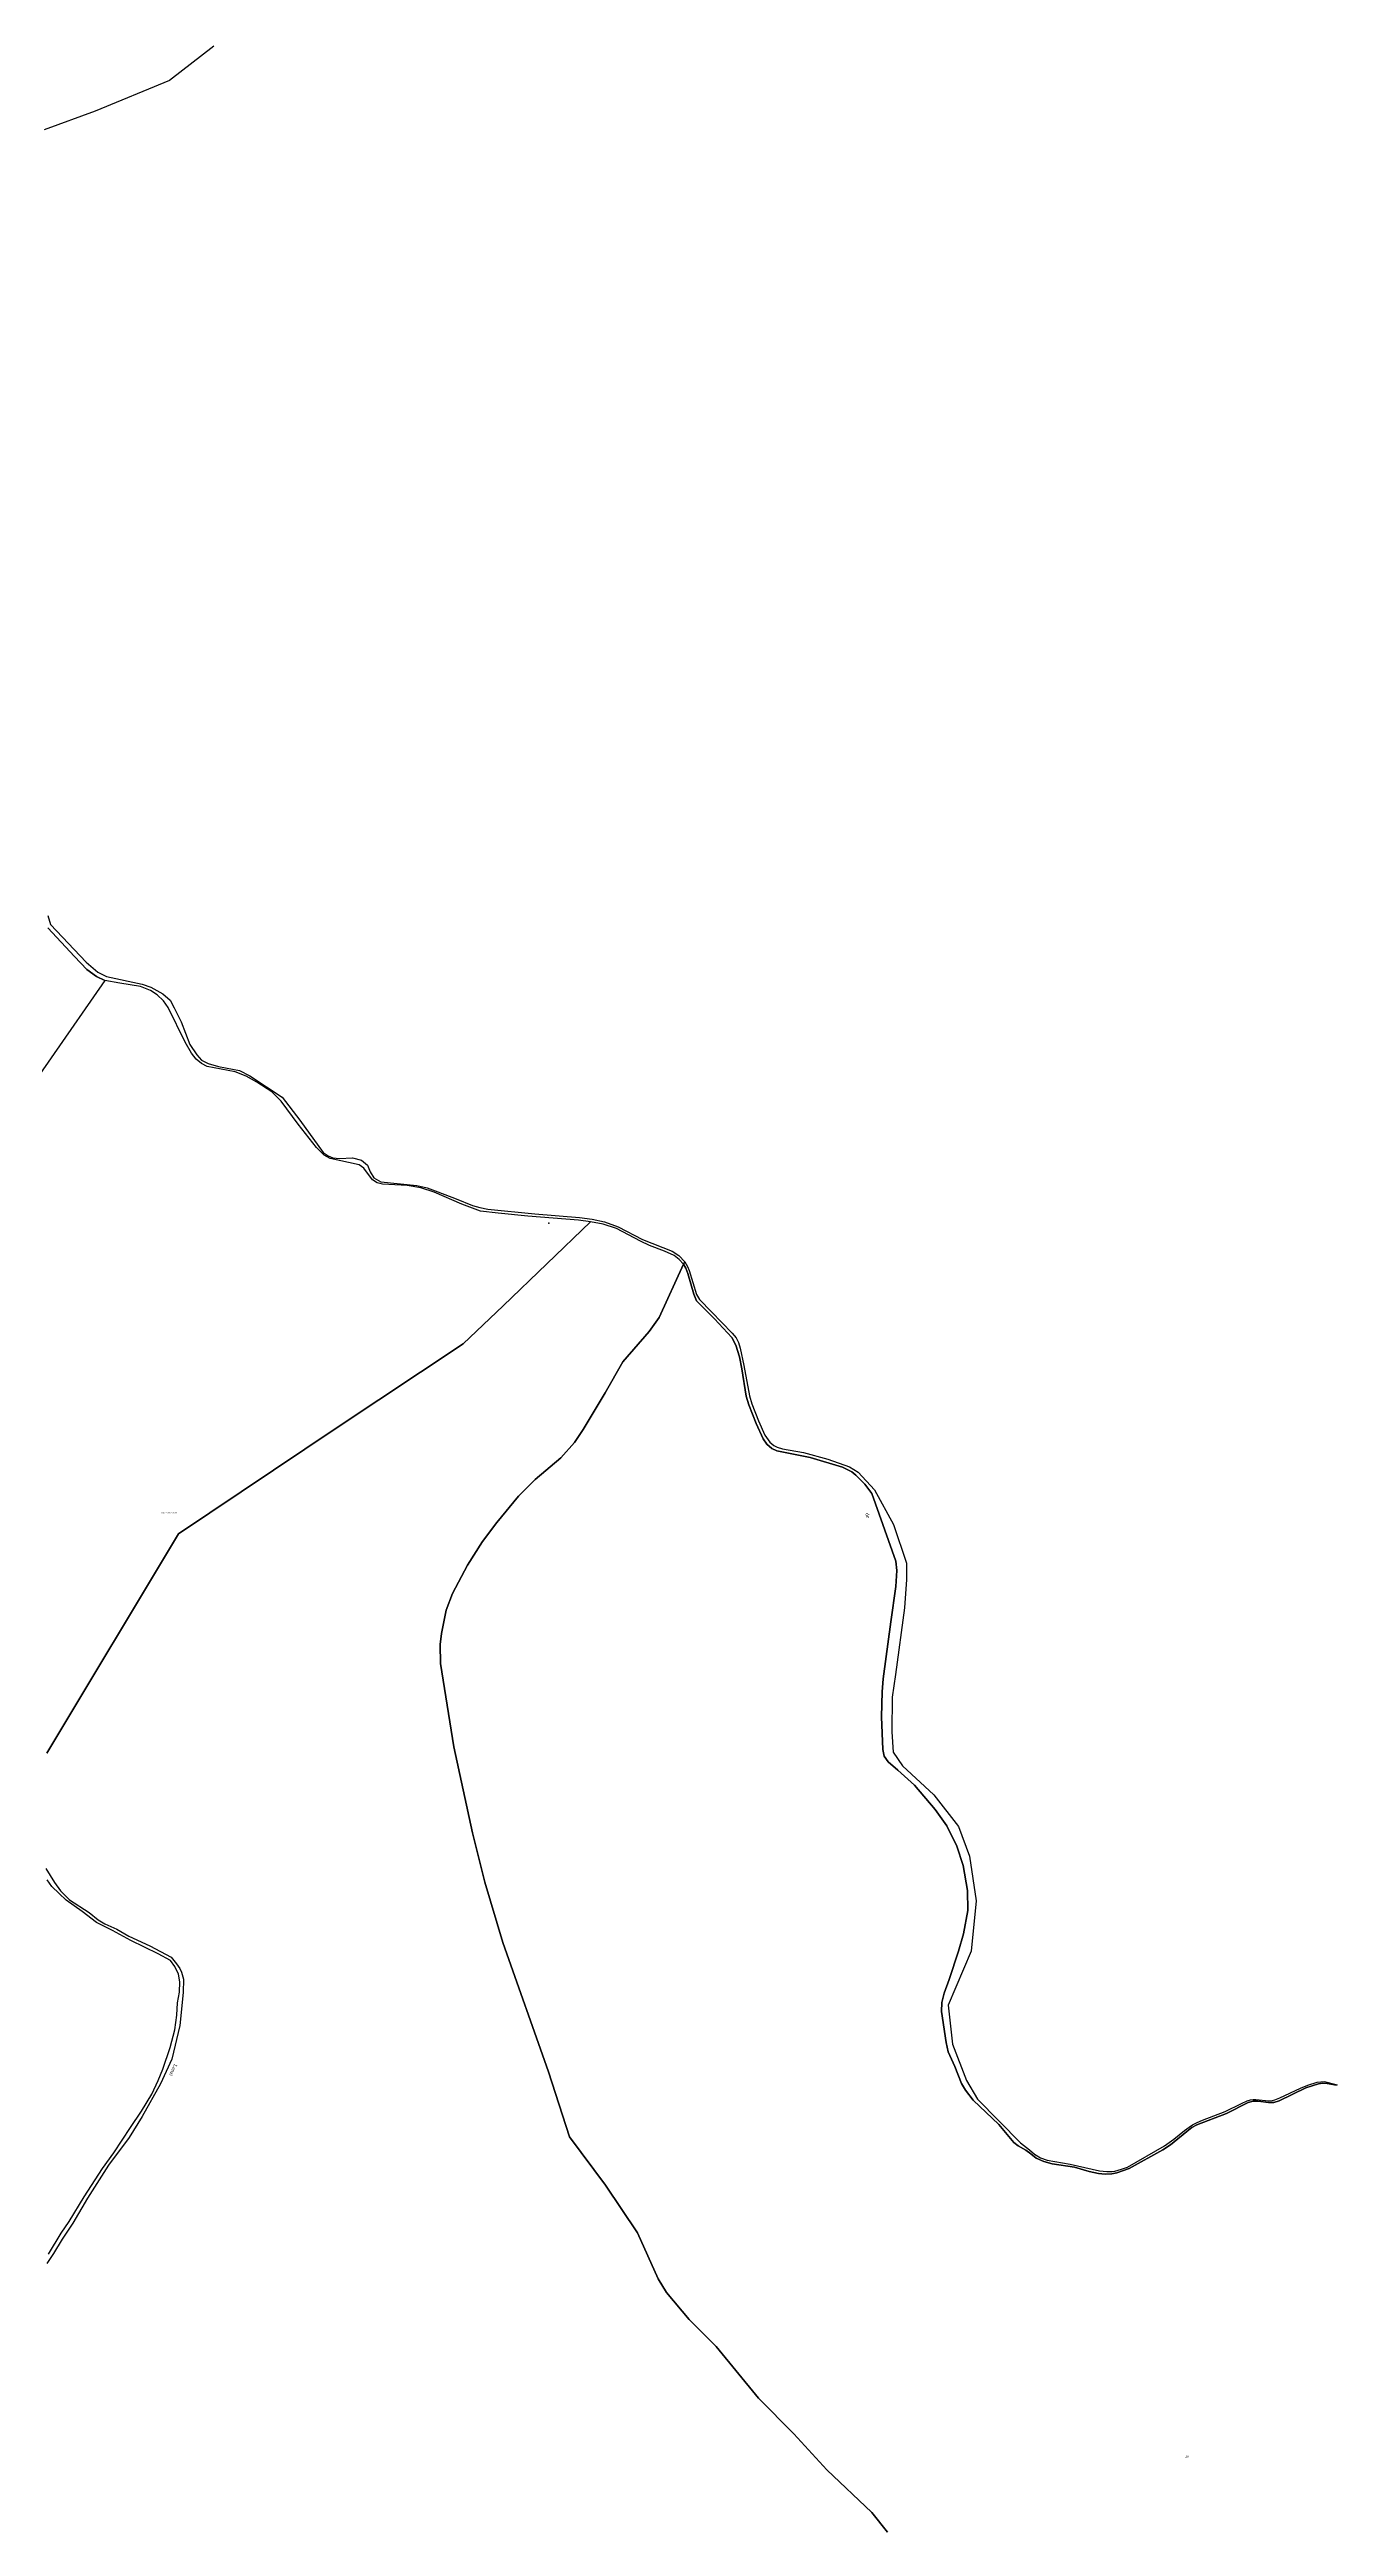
# Model space of a CAD drawing. Extents: x 1189447 to 1205702, y 6141591 to 6152844.
# Drawn here: x 1194839 to 1195911, y 6143736 to 6145799 of the extents above; entities that cross this region are included whole.
import ezdxf

# ---------------------------------------------------------------- set-up
doc = ezdxf.new("R2010")
doc.units = 0
doc.linetypes.add('CONTINU', pattern=[0])
doc.layers.get('0').update_dxf_attribs({"linetype": 'CONTINU'})
for name, color, linetype in [('1FLECHEFL', 7, 'CONTINU'), ('1LIEUDIT', 7, 'CONTINU'), ('1PARCELLE', 7, 'CONTINU'), ('1SECTION', 7, 'CONTINU'), ('1SUBDSECT', 7, 'CONTINU'), ('1TRONFLUV', 7, 'CONTINU'), ('3ENSIMMO', 7, 'CONTINU'), ('3PARCELLETEX', 7, 'CONTINU'), ('3TRONFLUVTEX', 7, 'CONTINU')]:
    doc.layers.add(name, color=color, linetype=linetype)
doc.styles.get("Standard").update_dxf_attribs({"font": 'Times New Roman'})

# ---------------------------------------------------------------- blocks, each defined once
blk = doc.blocks.new('FLECHRU1')
blk.add_point((0, 0))

msp = doc.modelspace()

# ---------------------------------------------------------------- linework, layer by layer
at = {"layer": '1LIEUDIT'}
for points in [[(1194837.6, 6145078.09), (1194839.86, 6145070.69), (1194869.59, 6145039.12), (1194879.4, 6145030.79), (1194886.56, 6145027.31), (1194916.17, 6145020.89), (1194923.44, 6145018.38), (1194933.52, 6145012.89), (1194939.57, 6145007.67), (1194942.86, 6145001.14), (1194948.6, 6144989.39), (1194955.8, 6144970.62), (1194961.71, 6144962.09), (1194965.64, 6144957.53), (1194971.11, 6144954.77), (1194979.69, 6144952.43), (1194997.37, 6144948.98), (1195005.82, 6144944.62), (1195032.89, 6144926.67), (1195047.5, 6144907.5), (1195066.97, 6144880.68), (1195071.14, 6144877.82), (1195075.03, 6144876.26), (1195080.57, 6144875.59), (1195091.42, 6144876.35), (1195098.86, 6144874.15), (1195103.97, 6144870.11), (1195106.23, 6144864.68), (1195109.3, 6144859.45), (1195114.97, 6144856.15), (1195144.94, 6144853.07), (1195153.56, 6144851.28), (1195162.59, 6144847.94), (1195177.68, 6144841.98), (1195191.38, 6144836.58), (1195197.5, 6144834.88), (1195204.13, 6144833.43), (1195243.14, 6144829.6), (1195280.53, 6144826.45), (1195290.95, 6144825.05), (1195301.34, 6144822.92), (1195312.61, 6144818.78), (1195333.03, 6144808.33), (1195357.8, 6144798.37), (1195363.32, 6144794.8), (1195368.32, 6144789.5), (1195366.99, 6144787.71), (1195346.81, 6144743.13), (1195338.53, 6144731.54), (1195316.58, 6144706.21), (1195301.9, 6144680.42), (1195283.51, 6144649.96), (1195276.27, 6144639.12), (1195264.83, 6144626.42), (1195243.55, 6144608.35), (1195229.72, 6144594.34), (1195211.68, 6144572.41), (1195199.82, 6144556.59), (1195187.09, 6144537.02), (1195174.81, 6144513.33), (1195169.29, 6144499.61), (1195165.45, 6144480.17), (1195164.53, 6144470.79), (1195164.6, 6144455.16), (1195175.7, 6144385.6), (1195191.38, 6144314.08), (1195201.69, 6144272.91), (1195216.6, 6144222.58), (1195254.57, 6144114.83), (1195272.15, 6144060.81), (1195302.2, 6144020.53), (1195328.82, 6143980.73), (1195346.1, 6143942.5), (1195352.84, 6143931.09), (1195371.79, 6143908.67), (1195394.25, 6143886.17), (1195429.63, 6143843.09), (1195459.13, 6143813.3), (1195486.54, 6143783.44), (1195523.88, 6143747.8), (1195537.12, 6143731.65)], [(1195537.12, 6143731.65), (1195523.88, 6143747.8), (1195486.54, 6143783.44), (1195459.13, 6143813.3), (1195429.63, 6143843.09), (1195394.25, 6143886.17), (1195371.79, 6143908.67), (1195352.84, 6143931.09), (1195346.1, 6143942.5), (1195328.82, 6143980.73), (1195302.2, 6144020.53), (1195272.15, 6144060.81), (1195254.57, 6144114.83), (1195216.6, 6144222.58), (1195201.69, 6144272.91), (1195191.38, 6144314.08), (1195175.7, 6144385.6), (1195164.6, 6144455.16), (1195164.53, 6144470.79), (1195165.45, 6144480.17), (1195169.29, 6144499.61), (1195174.81, 6144513.33), (1195187.09, 6144537.02), (1195199.82, 6144556.59), (1195211.68, 6144572.41), (1195229.72, 6144594.34), (1195243.55, 6144608.35), (1195264.83, 6144626.42), (1195276.27, 6144639.12), (1195283.51, 6144649.96), (1195301.9, 6144680.42), (1195316.58, 6144706.21), (1195338.53, 6144731.54), (1195346.81, 6144743.13), (1195366.99, 6144787.71), (1195366.99, 6144787.71), (1195368.32, 6144789.5), (1195370.53, 6144785.83), (1195371.73, 6144782.43), (1195377.98, 6144762.48), (1195380.4, 6144758.31), (1195390.45, 6144747.89), (1195407.76, 6144730.24), (1195411, 6144726.28), (1195412.97, 6144722.41), (1195414.32, 6144717.68), (1195417.43, 6144703.16), (1195422.15, 6144677.9), (1195423.94, 6144671.41), (1195429.5, 6144657.13), (1195434.84, 6144645.19), (1195439.03, 6144639.41), (1195442.27, 6144636.54), (1195445.11, 6144635.16), (1195449.62, 6144633.8), (1195467.03, 6144630.84), (1195487.27, 6144625.31), (1195505.33, 6144618.87), (1195512.5, 6144614.34), (1195526.09, 6144599.64), (1195541.96, 6144570.9), (1195552.84, 6144538.59), (1195552.82, 6144524.97), (1195551.3, 6144501.31), (1195543.6, 6144445.87), (1195540.88, 6144427.03), (1195540.55, 6144398.02), (1195541.76, 6144381.15), (1195549.51, 6144369.69), (1195575.76, 6144345.6), (1195596.21, 6144319.33), (1195605.47, 6144294.67), (1195610.94, 6144257.24), (1195606.82, 6144215.43), (1195587.65, 6144170.43), (1195591.07, 6144138.07), (1195602.74, 6144107.86), (1195612.09, 6144092.15), (1195647.86, 6144055.77), (1195655.19, 6144049.97), (1195659.36, 6144046.35), (1195664.4, 6144043.22), (1195670.13, 6144041.46), (1195689.13, 6144037.98), (1195713.66, 6144032.5), (1195719.61, 6144031.95), (1195724.16, 6144032), (1195726.38, 6144032.34), (1195731.97, 6144033.79), (1195736.85, 6144035.5), (1195767.85, 6144053.33), (1195775.49, 6144058.76), (1195784.47, 6144066.11), (1195788.23, 6144068.93), (1195791.23, 6144070.92), (1195795.01, 6144072.79), (1195799.42, 6144074.65), (1195818.26, 6144082.02), (1195831.86, 6144088.57), (1195836.58, 6144090.75), (1195839.35, 6144091.58), (1195841.51, 6144091.9), (1195843.74, 6144091.97), (1195854.74, 6144090.75), (1195857.37, 6144090.93), (1195859.76, 6144091.63), (1195863.87, 6144093.24), (1195881.12, 6144101.34), (1195887.29, 6144103.94), (1195895.07, 6144106.41), (1195901.06, 6144106.85), (1195911.81, 6144104.24)]]:
    msp.add_lwpolyline(points, dxfattribs=at)
at = {"layer": '1PARCELLE'}
for points in [[(1194837.48, 6145067.89), (1194859.82, 6145043.83), (1194870.04, 6145033.08), (1194878.25, 6145027.21), (1194885.05, 6145024.03), (1194795.54, 6144895.06)], [(1194836.69, 6144380.32), (1194946.39, 6144562.95), (1195077.83, 6144650.93), (1195183.62, 6144721.33), (1195217.02, 6144753.07), (1195289.53, 6144822.92), (1195279.74, 6144824.27), (1195237.53, 6144827.53), (1195212.68, 6144830.08), (1195198.02, 6144831.8), (1195182.56, 6144837.51), (1195159.3, 6144847.63), (1195148.32, 6144851.31), (1195136.95, 6144853.05), (1195116.3, 6144854.32), (1195112.08, 6144855.49), (1195108.18, 6144857.84), (1195100.93, 6144867.58), (1195097.02, 6144870.43), (1195072.86, 6144875.65), (1195067.7, 6144878.42), (1195061.35, 6144884.83), (1195046.16, 6144904.37), (1195031.84, 6144923.29), (1195024.22, 6144931.11), (1195011.83, 6144939.15), (1195002.75, 6144944.14), (1194993.75, 6144947.73), (1194970.42, 6144952.18), (1194965.64, 6144954.71), (1194961.26, 6144958.41), (1194957.4, 6144963.44), (1194951.96, 6144972.62), (1194937.85, 6145001.41), (1194933.93, 6145006.96), (1194928.71, 6145012.05), (1194923.18, 6145015.61), (1194914.73, 6145018.88), (1194897.63, 6145021.84), (1194885.05, 6145024.03), (1194795.54, 6144895.06)], [(1195537.12, 6143731.65), (1195523.88, 6143747.8), (1195486.54, 6143783.44), (1195459.13, 6143813.3), (1195429.63, 6143843.09), (1195394.25, 6143886.17), (1195371.79, 6143908.67), (1195352.84, 6143931.09), (1195346.1, 6143942.5), (1195328.82, 6143980.73), (1195302.2, 6144020.53), (1195272.15, 6144060.81), (1195254.57, 6144114.83), (1195216.6, 6144222.58), (1195201.69, 6144272.91), (1195191.38, 6144314.08), (1195175.7, 6144385.6), (1195164.6, 6144455.16), (1195164.53, 6144470.79), (1195165.45, 6144480.17), (1195169.29, 6144499.61), (1195174.81, 6144513.33), (1195187.09, 6144537.02), (1195199.82, 6144556.59), (1195211.68, 6144572.41), (1195229.72, 6144594.34), (1195243.55, 6144608.35), (1195264.83, 6144626.42), (1195276.27, 6144639.12), (1195283.51, 6144649.96), (1195301.9, 6144680.42), (1195316.58, 6144706.21), (1195338.53, 6144731.54), (1195346.81, 6144743.13), (1195366.99, 6144787.71), (1195363.63, 6144791.53), (1195359.42, 6144794.87), (1195351.25, 6144798.54), (1195338.84, 6144803.1), (1195331.37, 6144806.83), (1195311.26, 6144817.34), (1195300.15, 6144820.97), (1195289.53, 6144822.92), (1195217.02, 6144753.07), (1195183.62, 6144721.33), (1195077.83, 6144650.93), (1194946.39, 6144562.95), (1194836.69, 6144380.32)], [(1195537.12, 6143731.65), (1195523.88, 6143747.8), (1195486.54, 6143783.44), (1195459.13, 6143813.3), (1195429.63, 6143843.09), (1195394.25, 6143886.17), (1195371.79, 6143908.67), (1195352.84, 6143931.09), (1195346.1, 6143942.5), (1195328.82, 6143980.73), (1195302.2, 6144020.53), (1195272.15, 6144060.81), (1195254.57, 6144114.83), (1195216.6, 6144222.58), (1195201.69, 6144272.91), (1195191.38, 6144314.08), (1195175.7, 6144385.6), (1195164.6, 6144455.16), (1195164.53, 6144470.79), (1195165.45, 6144480.17), (1195169.29, 6144499.61), (1195174.81, 6144513.33), (1195187.09, 6144537.02), (1195199.82, 6144556.59), (1195211.68, 6144572.41), (1195229.72, 6144594.34), (1195243.55, 6144608.35), (1195264.83, 6144626.42), (1195276.27, 6144639.12), (1195283.51, 6144649.96), (1195301.9, 6144680.42), (1195316.58, 6144706.21), (1195338.53, 6144731.54), (1195346.81, 6144743.13), (1195366.99, 6144787.71), (1195369.05, 6144784.45), (1195370.71, 6144779.85), (1195375.8, 6144762.54), (1195378.07, 6144757.02), (1195392.85, 6144742.09), (1195407.33, 6144726.54), (1195410.82, 6144720.23), (1195413.83, 6144710.42), (1195415.76, 6144700.43), (1195419.33, 6144677.81), (1195421.54, 6144670.42), (1195427.56, 6144655.06), (1195433.54, 6144642.06), (1195436.61, 6144637.67), (1195440.56, 6144634.12), (1195444.87, 6144632.09), (1195472.65, 6144626.52), (1195499.68, 6144618.46), (1195507.27, 6144614.79), (1195510.65, 6144612.03), (1195518.13, 6144604.29), (1195524.01, 6144596.57), (1195544.09, 6144540.27), (1195544.81, 6144532.62), (1195543.92, 6144519.31), (1195539.92, 6144489.68), (1195533.43, 6144442.17), (1195532.63, 6144431.53), (1195532.11, 6144410.7), (1195533.29, 6144383.4), (1195534.38, 6144377.98), (1195537.49, 6144373.17), (1195545.53, 6144366.25), (1195559.45, 6144353.67), (1195576.76, 6144333.34), (1195586.33, 6144319.89), (1195594.72, 6144302.9), (1195599.93, 6144286.78), (1195603.55, 6144265.96), (1195603.83, 6144249.33), (1195600.22, 6144229.8), (1195596.28, 6144215.58), (1195588.36, 6144191.79), (1195584.32, 6144180.51), (1195582.41, 6144172.82), (1195582.06, 6144165.31), (1195585.78, 6144139.24), (1195587.65, 6144131.61), (1195593.02, 6144119.31), (1195598.8, 6144105.31), (1195601.99, 6144099.73), (1195608.33, 6144091.22), (1195629.91, 6144071.15), (1195642.24, 6144056.21), (1195645.87, 6144053.28), (1195652.15, 6144049.57), (1195656.3, 6144046.64), (1195660.82, 6144042.98), (1195667.18, 6144040.13), (1195674.15, 6144038.27), (1195692.84, 6144035.47), (1195705.07, 6144031.96), (1195712.71, 6144030.35), (1195718.33, 6144029.7), (1195723.79, 6144029.95), (1195728.07, 6144030.83), (1195738.36, 6144034.39), (1195766.38, 6144049.9), (1195772.77, 6144054.03), (1195786.36, 6144065.29), (1195790.46, 6144068.6), (1195794.74, 6144070.83), (1195819.3, 6144080.16), (1195837.41, 6144089.37), (1195841.63, 6144090.46), (1195845.91, 6144090.57), (1195854.28, 6144089.4), (1195858.84, 6144089.54), (1195863.25, 6144090.82), (1195885.42, 6144101.51), (1195895.98, 6144105.04), (1195899.57, 6144105.57), (1195903.18, 6144105.25), (1195911.06, 6144103.74)], [(1194835.9, 6144284.2), (1194843.03, 6144272.68), (1194848.27, 6144265.65), (1194855.76, 6144258.18), (1194872.12, 6144247.66), (1194879.42, 6144241.63), (1194885.12, 6144238.3), (1194895, 6144233.73), (1194905.22, 6144227.84), (1194922.44, 6144219.88), (1194940.26, 6144210.5), (1194944.71, 6144204.99), (1194947.46, 6144200.89), (1194948.86, 6144197.92), (1194950.61, 6144192.14), (1194950.27, 6144181.04), (1194947.43, 6144153.62), (1194941.04, 6144125.52), (1194931.47, 6144104.93), (1194916.27, 6144077.63), (1194905.43, 6144060.38), (1194888.28, 6144037.16), (1194870.56, 6144009.73), (1194858.38, 6143988.92), (1194849.44, 6143975.58), (1194842.3, 6143963.52), (1194836.85, 6143955.32)], [(1194838.07, 6143963.11), (1194848.83, 6143980.59), (1194855.38, 6143990.35), (1194867.78, 6144010.73), (1194883.15, 6144034.36), (1194892.72, 6144047.55), (1194906.36, 6144068.61), (1194915.5, 6144082.05), (1194924.17, 6144096.45), (1194929.44, 6144107.7), (1194933.48, 6144117.12), (1194939.45, 6144135.3), (1194943.37, 6144150.04), (1194944.95, 6144162.15), (1194945.64, 6144172.47), (1194947.16, 6144181.42), (1194947.51, 6144189.98), (1194946.33, 6144196.37), (1194943.3, 6144202.81), (1194939.82, 6144207.64), (1194929.61, 6144213.35), (1194906.74, 6144224.23), (1194891.36, 6144232.58), (1194878.18, 6144239.21), (1194866.2, 6144248.47), (1194852.91, 6144257.97), (1194847.18, 6144263.37), (1194841.05, 6144269.41), (1194837, 6144274.84)]]:
    msp.add_lwpolyline(points, dxfattribs=at)
at = {"layer": '1SECTION'}
msp.add_lwpolyline([(1194975.78, 6145802.24), (1194938.92, 6145773.5), (1194876.95, 6145747.88), (1194834.66, 6145732.36)], dxfattribs=at)
at = {"layer": '1SUBDSECT'}
msp.add_lwpolyline([(1194837.6, 6145078.09), (1194839.86, 6145070.69), (1194869.59, 6145039.12), (1194879.4, 6145030.79), (1194886.56, 6145027.31), (1194916.17, 6145020.89), (1194923.44, 6145018.38), (1194933.52, 6145012.89), (1194939.57, 6145007.67), (1194942.86, 6145001.14), (1194948.6, 6144989.39), (1194955.8, 6144970.62), (1194961.71, 6144962.09), (1194965.64, 6144957.53), (1194971.11, 6144954.77), (1194979.69, 6144952.43), (1194997.37, 6144948.98), (1195005.82, 6144944.62), (1195032.89, 6144926.67), (1195047.5, 6144907.5), (1195066.97, 6144880.68), (1195071.14, 6144877.82), (1195075.03, 6144876.26), (1195080.57, 6144875.59), (1195091.42, 6144876.35), (1195098.86, 6144874.15), (1195103.97, 6144870.11), (1195106.23, 6144864.68), (1195109.3, 6144859.45), (1195114.97, 6144856.15), (1195144.94, 6144853.07), (1195153.56, 6144851.28), (1195162.59, 6144847.94), (1195177.68, 6144841.98), (1195191.38, 6144836.58), (1195197.5, 6144834.88), (1195204.13, 6144833.43), (1195243.14, 6144829.6), (1195280.53, 6144826.45), (1195290.95, 6144825.05), (1195301.34, 6144822.92), (1195312.61, 6144818.78), (1195333.03, 6144808.33), (1195357.8, 6144798.37), (1195363.32, 6144794.8), (1195368.32, 6144789.5), (1195370.53, 6144785.83), (1195371.73, 6144782.43), (1195377.98, 6144762.48), (1195380.4, 6144758.31), (1195390.45, 6144747.89), (1195407.76, 6144730.24), (1195411, 6144726.28), (1195412.97, 6144722.41), (1195414.32, 6144717.68), (1195417.43, 6144703.16), (1195422.15, 6144677.9), (1195423.94, 6144671.41), (1195429.5, 6144657.13), (1195434.84, 6144645.19), (1195439.03, 6144639.41), (1195442.27, 6144636.54), (1195445.11, 6144635.16), (1195449.62, 6144633.8), (1195467.03, 6144630.84), (1195487.27, 6144625.31), (1195505.33, 6144618.87), (1195512.5, 6144614.34), (1195526.09, 6144599.64), (1195541.96, 6144570.9), (1195552.84, 6144538.59), (1195552.82, 6144524.97), (1195551.3, 6144501.31), (1195543.6, 6144445.87), (1195540.88, 6144427.03), (1195540.55, 6144398.02), (1195541.76, 6144381.15), (1195549.51, 6144369.69), (1195575.76, 6144345.6), (1195596.21, 6144319.33), (1195605.47, 6144294.67), (1195610.94, 6144257.24), (1195606.82, 6144215.43), (1195587.65, 6144170.43), (1195591.07, 6144138.07), (1195602.74, 6144107.86), (1195612.09, 6144092.15), (1195647.86, 6144055.77), (1195655.19, 6144049.97), (1195659.36, 6144046.35), (1195664.4, 6144043.22), (1195670.13, 6144041.46), (1195689.13, 6144037.98), (1195713.66, 6144032.5), (1195719.61, 6144031.95), (1195724.16, 6144032), (1195726.38, 6144032.34), (1195731.97, 6144033.79), (1195736.85, 6144035.5), (1195767.85, 6144053.33), (1195775.49, 6144058.76), (1195784.47, 6144066.11), (1195788.23, 6144068.93), (1195791.23, 6144070.92), (1195795.01, 6144072.79), (1195799.42, 6144074.65), (1195818.26, 6144082.02), (1195831.86, 6144088.57), (1195836.58, 6144090.75), (1195839.35, 6144091.58), (1195841.51, 6144091.9), (1195843.74, 6144091.97), (1195854.74, 6144090.75), (1195857.37, 6144090.93), (1195859.76, 6144091.63), (1195863.87, 6144093.24), (1195881.12, 6144101.34), (1195887.29, 6144103.94), (1195895.07, 6144106.41), (1195901.06, 6144106.85), (1195911.81, 6144104.24)], dxfattribs=at)
at = {"layer": '1TRONFLUV'}
for points in [[(1194837.6, 6145078.09), (1194839.86, 6145070.69), (1194869.59, 6145039.12), (1194879.4, 6145030.79), (1194886.56, 6145027.31), (1194916.17, 6145020.89), (1194923.44, 6145018.38), (1194933.52, 6145012.89), (1194939.57, 6145007.67), (1194942.86, 6145001.14), (1194948.6, 6144989.39), (1194955.8, 6144970.62), (1194961.71, 6144962.09), (1194965.64, 6144957.53), (1194971.11, 6144954.77), (1194979.69, 6144952.43), (1194997.37, 6144948.98), (1195005.82, 6144944.62), (1195032.89, 6144926.67), (1195047.5, 6144907.5), (1195066.97, 6144880.68), (1195071.14, 6144877.82), (1195075.03, 6144876.26), (1195080.57, 6144875.59), (1195091.42, 6144876.35), (1195098.86, 6144874.15), (1195103.97, 6144870.11), (1195106.23, 6144864.68), (1195109.3, 6144859.45), (1195114.97, 6144856.15), (1195144.94, 6144853.07), (1195153.56, 6144851.28), (1195162.59, 6144847.94), (1195177.68, 6144841.98), (1195191.38, 6144836.58), (1195197.5, 6144834.88), (1195204.13, 6144833.43), (1195243.14, 6144829.6), (1195280.53, 6144826.45), (1195290.95, 6144825.05), (1195301.34, 6144822.92), (1195312.61, 6144818.78), (1195333.03, 6144808.33), (1195357.8, 6144798.37), (1195363.32, 6144794.8), (1195368.32, 6144789.5), (1195370.53, 6144785.83), (1195371.73, 6144782.43), (1195377.98, 6144762.48), (1195380.4, 6144758.31), (1195390.45, 6144747.89), (1195407.76, 6144730.24), (1195411, 6144726.28), (1195412.97, 6144722.41), (1195414.32, 6144717.68), (1195417.43, 6144703.16), (1195422.15, 6144677.9), (1195423.94, 6144671.41), (1195429.5, 6144657.13), (1195434.84, 6144645.19), (1195439.03, 6144639.41), (1195442.27, 6144636.54), (1195445.11, 6144635.16), (1195449.62, 6144633.8), (1195467.03, 6144630.84), (1195487.27, 6144625.31), (1195505.33, 6144618.87), (1195512.5, 6144614.34), (1195526.09, 6144599.64), (1195541.96, 6144570.9), (1195552.84, 6144538.59), (1195552.82, 6144524.97), (1195551.3, 6144501.31), (1195543.6, 6144445.87), (1195540.88, 6144427.03), (1195540.55, 6144398.02), (1195541.76, 6144381.15), (1195549.51, 6144369.69), (1195575.76, 6144345.6), (1195596.21, 6144319.33), (1195605.47, 6144294.67), (1195610.94, 6144257.24), (1195606.82, 6144215.43), (1195587.65, 6144170.43), (1195591.07, 6144138.07), (1195602.74, 6144107.86), (1195612.09, 6144092.15), (1195647.86, 6144055.77), (1195655.19, 6144049.97), (1195659.36, 6144046.35), (1195664.4, 6144043.22), (1195670.13, 6144041.46), (1195689.13, 6144037.98), (1195713.66, 6144032.5), (1195719.61, 6144031.95), (1195724.16, 6144032), (1195726.38, 6144032.34), (1195731.97, 6144033.79), (1195736.85, 6144035.5), (1195767.85, 6144053.33), (1195775.49, 6144058.76), (1195784.47, 6144066.11), (1195788.23, 6144068.93), (1195791.23, 6144070.92), (1195795.01, 6144072.79), (1195799.42, 6144074.65), (1195818.26, 6144082.02), (1195831.86, 6144088.57), (1195836.58, 6144090.75), (1195839.35, 6144091.58), (1195841.51, 6144091.9), (1195843.74, 6144091.97), (1195854.74, 6144090.75), (1195857.37, 6144090.93), (1195859.76, 6144091.63), (1195863.87, 6144093.24), (1195881.12, 6144101.34), (1195887.29, 6144103.94), (1195895.07, 6144106.41), (1195901.06, 6144106.85), (1195911.81, 6144104.24)], [(1195911.06, 6144103.74), (1195903.18, 6144105.25), (1195899.57, 6144105.57), (1195895.98, 6144105.04), (1195885.42, 6144101.51), (1195863.25, 6144090.82), (1195858.84, 6144089.54), (1195854.28, 6144089.4), (1195845.91, 6144090.57), (1195841.63, 6144090.46), (1195837.41, 6144089.37), (1195819.3, 6144080.16), (1195794.74, 6144070.83), (1195790.46, 6144068.6), (1195786.36, 6144065.29), (1195772.77, 6144054.03), (1195766.38, 6144049.9), (1195738.36, 6144034.39), (1195728.07, 6144030.83), (1195723.79, 6144029.95), (1195718.33, 6144029.7), (1195712.71, 6144030.35), (1195705.07, 6144031.96), (1195692.84, 6144035.47), (1195674.15, 6144038.27), (1195667.18, 6144040.13), (1195660.82, 6144042.98), (1195656.3, 6144046.64), (1195652.15, 6144049.57), (1195645.87, 6144053.28), (1195642.24, 6144056.21), (1195629.91, 6144071.15), (1195608.33, 6144091.22), (1195601.99, 6144099.73), (1195598.8, 6144105.31), (1195593.02, 6144119.31), (1195587.65, 6144131.61), (1195585.78, 6144139.24), (1195582.06, 6144165.31), (1195582.41, 6144172.82), (1195584.32, 6144180.51), (1195588.36, 6144191.79), (1195596.28, 6144215.58), (1195600.22, 6144229.8), (1195603.83, 6144249.33), (1195603.55, 6144265.96), (1195599.93, 6144286.78), (1195594.72, 6144302.9), (1195586.33, 6144319.89), (1195576.76, 6144333.34), (1195559.45, 6144353.67), (1195545.53, 6144366.25), (1195537.49, 6144373.17), (1195534.38, 6144377.98), (1195533.29, 6144383.4), (1195532.11, 6144410.7), (1195532.63, 6144431.53), (1195533.43, 6144442.17), (1195539.92, 6144489.68), (1195543.92, 6144519.31), (1195544.81, 6144532.62), (1195544.09, 6144540.27), (1195524.01, 6144596.57), (1195518.13, 6144604.29), (1195510.65, 6144612.03), (1195507.27, 6144614.79), (1195499.68, 6144618.46), (1195472.65, 6144626.52), (1195444.87, 6144632.09), (1195440.56, 6144634.12), (1195436.61, 6144637.67), (1195433.54, 6144642.06), (1195427.56, 6144655.06), (1195421.54, 6144670.42), (1195419.33, 6144677.81), (1195415.76, 6144700.43), (1195413.83, 6144710.42), (1195410.82, 6144720.23), (1195407.33, 6144726.54), (1195392.85, 6144742.09), (1195378.07, 6144757.02), (1195375.8, 6144762.54), (1195370.71, 6144779.85), (1195369.05, 6144784.45), (1195366.99, 6144787.71), (1195366.99, 6144787.71), (1195363.63, 6144791.53), (1195359.42, 6144794.87), (1195351.25, 6144798.54), (1195338.84, 6144803.1), (1195331.37, 6144806.83), (1195311.26, 6144817.34), (1195300.15, 6144820.97), (1195289.53, 6144822.92), (1195279.74, 6144824.27), (1195237.53, 6144827.53), (1195212.68, 6144830.08), (1195198.02, 6144831.8), (1195182.56, 6144837.51), (1195159.3, 6144847.63), (1195148.32, 6144851.31), (1195136.95, 6144853.05), (1195116.3, 6144854.32), (1195112.08, 6144855.49), (1195108.18, 6144857.84), (1195100.93, 6144867.58), (1195097.02, 6144870.43), (1195072.86, 6144875.65), (1195067.7, 6144878.42), (1195061.35, 6144884.83), (1195046.16, 6144904.37), (1195031.84, 6144923.29), (1195024.22, 6144931.11), (1195011.83, 6144939.15), (1195002.75, 6144944.14), (1194993.75, 6144947.73), (1194970.42, 6144952.18), (1194965.64, 6144954.71), (1194961.26, 6144958.41), (1194957.4, 6144963.44), (1194951.96, 6144972.62), (1194937.85, 6145001.41), (1194933.93, 6145006.96), (1194928.71, 6145012.05), (1194923.18, 6145015.61), (1194914.73, 6145018.88), (1194897.63, 6145021.84), (1194885.05, 6145024.03), (1194878.25, 6145027.21), (1194870.04, 6145033.08), (1194859.82, 6145043.83), (1194837.48, 6145067.89)], [(1194835.9, 6144284.2), (1194843.03, 6144272.68), (1194848.27, 6144265.65), (1194855.76, 6144258.18), (1194872.12, 6144247.66), (1194879.42, 6144241.63), (1194885.12, 6144238.3), (1194895, 6144233.73), (1194905.22, 6144227.84), (1194922.44, 6144219.88), (1194940.26, 6144210.5), (1194944.71, 6144204.99), (1194947.46, 6144200.89), (1194948.86, 6144197.92), (1194950.61, 6144192.14), (1194950.27, 6144181.04), (1194947.43, 6144153.62), (1194941.04, 6144125.52), (1194931.47, 6144104.93), (1194916.27, 6144077.63), (1194905.43, 6144060.38), (1194888.28, 6144037.16), (1194870.56, 6144009.73), (1194858.38, 6143988.92), (1194849.44, 6143975.58), (1194842.3, 6143963.52), (1194836.85, 6143955.32)], [(1194838.07, 6143963.11), (1194848.83, 6143980.59), (1194855.38, 6143990.35), (1194867.78, 6144010.73), (1194883.15, 6144034.36), (1194892.72, 6144047.55), (1194906.36, 6144068.61), (1194915.5, 6144082.05), (1194924.17, 6144096.45), (1194929.44, 6144107.7), (1194933.48, 6144117.12), (1194939.45, 6144135.3), (1194943.37, 6144150.04), (1194944.95, 6144162.15), (1194945.64, 6144172.47), (1194947.16, 6144181.42), (1194947.51, 6144189.98), (1194946.33, 6144196.37), (1194943.3, 6144202.81), (1194939.82, 6144207.64), (1194929.61, 6144213.35), (1194906.74, 6144224.23), (1194891.36, 6144232.58), (1194878.18, 6144239.21), (1194866.2, 6144248.47), (1194852.91, 6144257.97), (1194847.18, 6144263.37), (1194841.05, 6144269.41), (1194837, 6144274.84)]]:
    msp.add_lwpolyline(points, dxfattribs=at)

# ---------------------------------------------------------------- block references
at = {"layer": '1FLECHEFL', "rotation": 174.5}
msp.add_blockref('FLECHRU1', (1195254.92, 6144821.69), dxfattribs=at)

# ---------------------------------------------------------------- texts
at = {"layer": '3ENSIMMO'}
msp.add_text('Strazzo alla Vacaja', height=1.125, dxfattribs=at).set_placement((1194932.1, 6144580.13))
at = {"layer": '3PARCELLETEX'}
msp.add_text('20', height=2, dxfattribs=at).set_placement((1195785.07, 6143793.53))
at = {"layer": '3TRONFLUVTEX'}
for s, rotation, p in [('de', 289.8, (1195518.46, 6144579.82)), ('Lenzi', 245.3, (1194942.94, 6144121.65))]:
    msp.add_text(s, height=3, rotation=rotation, dxfattribs=at).set_placement(p)

doc.saveas('drawing.dxf')
